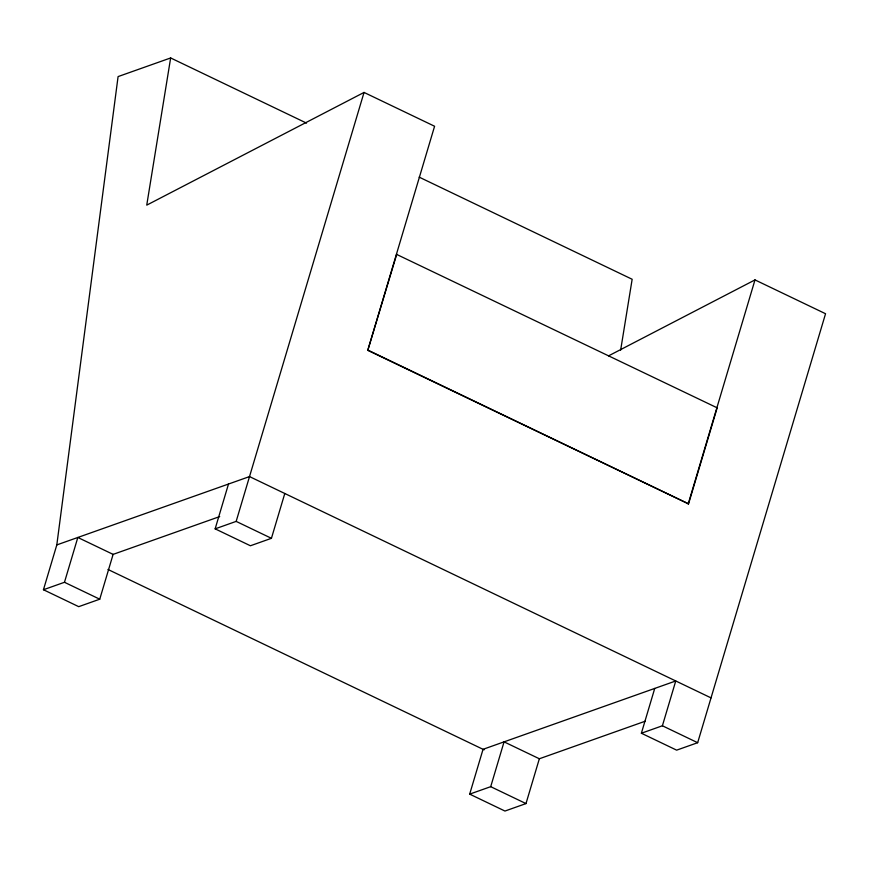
<?xml version="1.0" encoding="UTF-8"?>
<svg xmlns="http://www.w3.org/2000/svg" width="869" height="869" viewBox="0 0 869 869"><rect width="100%" height="100%" fill="white"/><g stroke="black" fill="none" stroke-linecap="round" stroke-linejoin="round"><path stroke-width="1.3" d="M43.45 589.736L64.469 582.284L77.83 537.466L113.111 554.379L99.75 599.197L78.721 606.66L43.45 589.736L56.811 544.917L118.086 76.591L170.65 57.951L306.529 123.116M170.65 57.951L146.742 205.138L364.046 92.429L434.587 126.255L367.783 350.348L688.552 503.868L717.175 407.833L396.416 254.302M620.64 350.174L632.154 279.264L419.151 177.124M284.793 493.494L271.432 538.313L250.413 545.765L215.143 528.852L228.493 484.033M215.143 528.852L236.162 521.389L364.046 92.429M367.783 350.348L396.764 254.182M645.319 721.183L539.345 758.767L525.984 803.586L504.954 811.049L469.684 794.125L483.045 749.317L675.756 680.97L662.395 725.778L641.376 733.24L654.737 688.422M469.684 794.125L490.703 786.673L504.063 741.854L539.345 758.767M688.194 503.987L754.998 279.905L825.55 313.731L697.666 742.702L676.647 750.153L641.376 733.24M608.539 355.877L754.998 279.905M56.811 544.917L249.522 476.581L711.027 697.883M112.503 554.596L219.705 516.577M368.141 350.218L688.552 503.868M236.162 521.389L271.432 538.313M662.395 725.778L697.666 742.702M107.962 569.456L484.12 749.828M64.469 582.284L99.75 599.197M490.703 786.673L525.984 803.586"/></g></svg>
